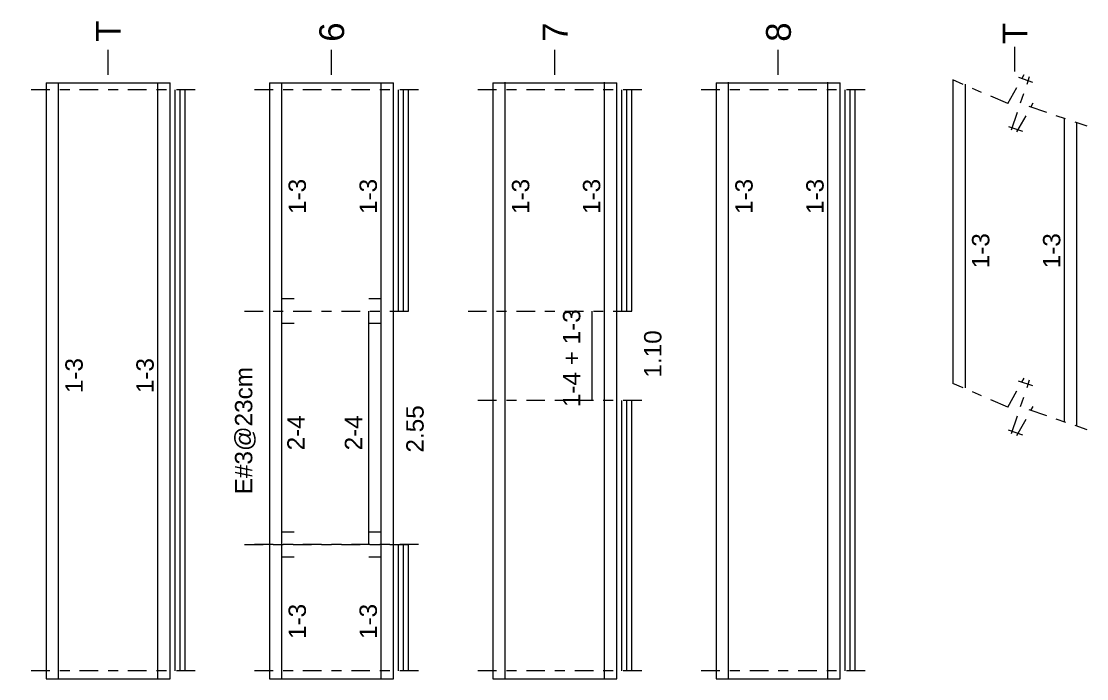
# Model space of a CAD drawing. Header units: metres. Extents: x 101 to 152, y -469 to -326.
# Drawn here: x 130.41 to 141.14, y -430.42 to -423.8 of the extents above; entities that cross this region are included whole.
import ezdxf

# ---------------------------------------------------------------- set-up
doc = ezdxf.new("R2010")
doc.units = ezdxf.units.M
doc.header["$LTSCALE"] = 5
doc.header["$MEASUREMENT"] = 0
doc.linetypes.add('CENTER2', pattern=[1.125, 0.75, -0.125, 0.125, -0.125])
for name, color, linetype, lineweight in [('A-ANNO-SYMB', 3, 'Continuous', 18), ('A-ANNO-TEXT', 3, 'Continuous', 18), ('A-DETL-MBND', 3, 'Continuous', 18)]:
    doc.layers.add(name, color=color, linetype=linetype, lineweight=lineweight)
doc.styles.add('E-ARIAL', font='arial.ttf')

msp = doc.modelspace()

# ---------------------------------------------------------------- linework, layer by layer
at = {"layer": 'A-ANNO-SYMB', "linetype": 'CENTER2', "ltscale": 0.05}
for p, q in [((140.35, -424.629), (139.795, -424.391)), ((140.35, -424.629), (140.514, -424.336)), ((140.386, -424.894), (140.57, -424.356)), ((140.457, -424.364), (140.598, -424.413)), ((132.163, -424.489), (130.413, -424.489)), ((134.413, -424.489), (132.663, -424.489)), ((136.663, -424.489), (134.913, -424.489)), ((138.913, -424.489), (137.163, -424.489)), ((140.442, -424.914), (140.606, -424.621)), ((140.563, -424.654), (141.145, -424.854)), ((140.356, -424.859), (140.497, -424.907)), ((132.663, -426.719), (134.413, -426.719)), ((134.913, -426.719), (136.663, -426.719)), ((140.35, -427.684), (140.514, -427.392)), ((140.386, -427.95), (140.57, -427.411)), ((140.456, -427.42), (140.598, -427.468)), ((140.35, -427.684), (139.795, -427.446)), ((136.663, -427.619), (134.913, -427.619)), ((140.442, -427.969), (140.606, -427.677)), ((140.563, -427.71), (141.145, -427.909)), ((140.355, -427.914), (140.497, -427.963)), ((132.663, -429.069), (134.413, -429.069)), ((134.413, -429.069), (132.663, -429.069)), ((132.163, -430.339), (130.413, -430.339)), ((134.413, -430.339), (132.663, -430.339)), ((136.663, -430.339), (134.913, -430.339)), ((138.913, -430.339), (137.163, -430.339))]:
    msp.add_line(p, q, dxfattribs=at)
at = {"layer": 'A-ANNO-TEXT', "color": 2}
for p, q in [((131.288, -424.339, 70.947), (131.288, -424.089, 70.947)), ((133.538, -424.339, 70.947), (133.538, -424.089, 70.947)), ((135.788, -424.339, 70.947), (135.788, -424.089, 70.947)), ((138.038, -424.339, 70.947), (138.038, -424.089, 70.947)), ((140.42, -424.307, 70.947), (140.42, -424.057, 70.947))]:
    msp.add_line(p, q, dxfattribs=at)
at = {"layer": 'A-DETL-MBND'}
for p, q in [((130.663, -424.419), (130.663, -430.419)), ((130.663, -424.419), (131.913, -424.419)), ((131.913, -430.419), (131.913, -424.419)), ((132.913, -424.419), (132.913, -430.419)), ((132.913, -424.419), (134.163, -424.419)), ((134.163, -430.419), (134.163, -424.419)), ((135.163, -424.419), (135.163, -430.419)), ((135.163, -424.419), (136.413, -424.419)), ((136.413, -430.419), (136.413, -424.419)), ((137.413, -424.419), (137.413, -430.419)), ((137.413, -424.419), (138.663, -424.419)), ((138.663, -430.419), (138.663, -424.419)), ((139.795, -424.391), (139.795, -426.488)), ((141.045, -426.488), (141.045, -424.819)), ((139.795, -426.488), (139.795, -427.446)), ((141.045, -427.875), (141.045, -426.488)), ((130.663, -430.419), (131.913, -430.419)), ((132.913, -430.419), (134.163, -430.419)), ((135.163, -430.419), (136.413, -430.419)), ((137.413, -430.419), (138.663, -430.419))]:
    msp.add_line(p, q, dxfattribs=at)
at = {"layer": 'A-DETL-MBND', "color": 5}
for p, q in [((130.788, -430.419), (130.788, -424.419)), ((131.788, -430.419), (131.788, -424.419)), ((133.038, -430.419), (133.038, -424.419)), ((134.038, -430.419), (134.038, -424.419)), ((135.288, -430.419), (135.288, -424.414)), ((136.288, -430.419), (136.288, -424.414)), ((137.538, -430.419), (137.538, -424.414)), ((138.538, -430.419), (138.538, -424.414)), ((139.92, -424.434), (139.92, -426.488)), ((140.92, -426.488), (140.92, -424.776)), ((139.92, -426.488), (139.92, -427.489)), ((140.92, -427.832), (140.92, -426.488)), ((133.163, -426.594), (133.038, -426.594)), ((134.038, -426.594), (133.913, -426.594)), ((133.913, -429.069), (133.913, -426.719)), ((136.163, -427.619), (136.163, -426.719)), ((133.163, -426.844), (133.038, -426.844)), ((134.038, -426.844), (133.913, -426.844)), ((133.163, -428.944), (133.038, -428.944)), ((134.038, -428.944), (133.913, -428.944)), ((133.163, -429.194), (133.038, -429.194)), ((134.038, -429.194), (133.913, -429.194))]:
    msp.add_line(p, q, dxfattribs=at)
at = {"layer": 'A-DETL-MBND', "color": 8}
for p, q in [((131.963, -430.339), (131.963, -424.489)), ((132.013, -430.339), (132.013, -424.489)), ((132.063, -430.339), (132.063, -424.489)), ((134.213, -426.719), (134.213, -424.489)), ((134.263, -426.719), (134.263, -424.489)), ((134.313, -426.719), (134.313, -424.489)), ((136.463, -426.719), (136.463, -424.489)), ((136.513, -426.719), (136.513, -424.489)), ((136.563, -426.719), (136.563, -424.489)), ((138.713, -430.339), (138.713, -424.489)), ((138.763, -430.339), (138.763, -424.489)), ((138.813, -430.339), (138.813, -424.489)), ((136.463, -430.339), (136.463, -427.619)), ((136.513, -430.339), (136.513, -427.619)), ((136.563, -430.339), (136.563, -427.619)), ((134.213, -430.339), (134.213, -429.069)), ((134.263, -430.339), (134.263, -429.069)), ((134.313, -430.339), (134.313, -429.069))]:
    msp.add_line(p, q, dxfattribs=at)

# ---------------------------------------------------------------- texts
at = {"layer": 'A-ANNO-TEXT', "color": 2, "style": 'E-ARIAL'}
for s, p in [('T', (131.415, -424.006, -25.053)), ('6', (133.665, -424.006, -25.053)), ('7', (135.915, -424.006, -25.053)), ('8', (138.165, -424.006, -25.053)), ('T', (140.547, -424.03, -25.053))]:
    msp.add_text(s, height=0.25, rotation=90, dxfattribs=at).set_placement(p)
at = {"layer": 'A-ANNO-TEXT', "style": 'E-ARIAL'}
for s, p in [('1-3', (133.28, -425.74)), ('1-3', (133.995, -425.74)), ('1-3', (135.53, -425.74)), ('1-3', (136.245, -425.74)), ('1-3', (137.78, -425.74)), ('1-3', (138.495, -425.74)), ('1-3', (140.164, -426.287)), ('1-3', (140.879, -426.287)), ('1-4 + 1-3', (136.044, -427.685)), ('1.10', (136.861, -427.387)), ('1-3', (131.032, -427.544)), ('1-3', (131.747, -427.544)), ('E#3@23cm', (132.74, -428.562)), ('2.55', (134.466, -428.142)), ('2-4', (133.267, -428.12)), ('2-4', (133.847, -428.12)), ('1-3', (133.28, -430.019)), ('1-3', (133.995, -430.019))]:
    msp.add_text(s, height=0.175, rotation=90, dxfattribs=at).set_placement(p)

doc.saveas('drawing.dxf')
